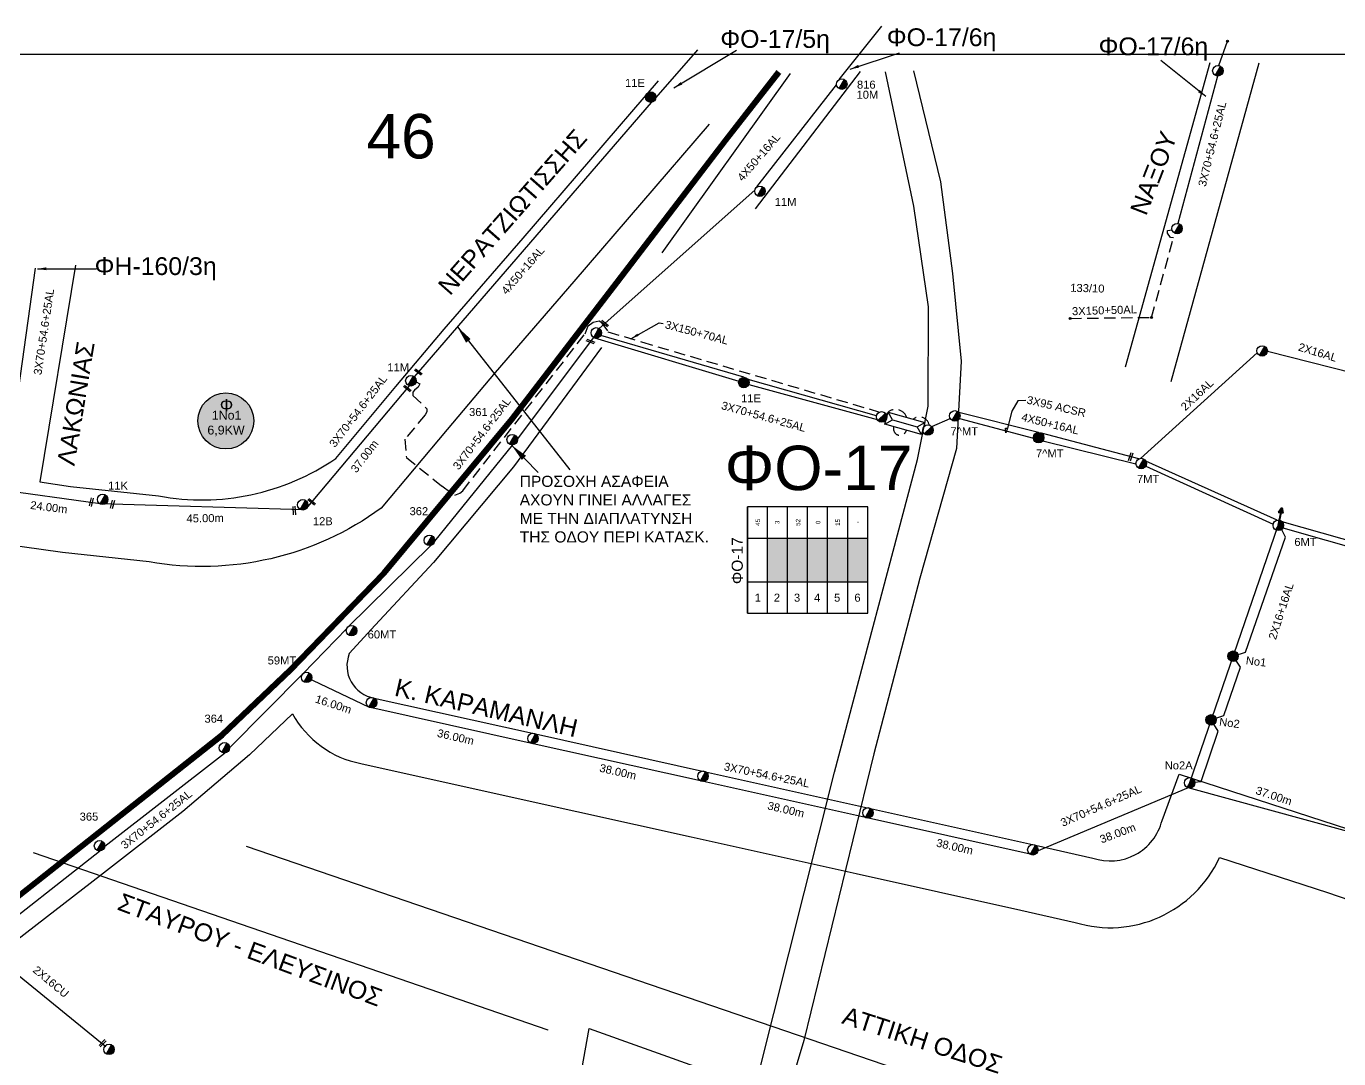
# Model space of a CAD drawing. Header units: millimetres. Extents: x 911 to 5440, y 753 to 2084.
# Drawn here: x 2031.7 to 2326.9, y 1557 to 1789.2 of the extents above; entities that cross this region are included whole.
import ezdxf
from ezdxf.enums import TextEntityAlignment as Align

# ---------------------------------------------------------------- set-up
doc = ezdxf.new("R2010")
doc.units = ezdxf.units.MM
doc.linetypes.add('DASHED', pattern=[19.05, 12.7, -6.35])
for name, color, linetype in [('Άγνωστα', 7, 'Continuous'), ('Ασφαλειοκιβώτια Χ.Τ 6 αναχωρήσεων', 7, 'Continuous'), ('Γέφυρες Εναέριου Δικτύου', 7, 'Continuous'), ('Γυμνά εναέρια ΧΤ (1Φ)   2x16AL', 7, 'Continuous'), ('Γυμνά εναέρια ΧΤ (3Φ)   4x16AL', 7, 'Continuous'), ('Γυμνά εναέρια ΧΤ και ΦΟΠ (3Φ)   4x50+16AL', 7, 'Continuous'), ('Εναέριες Γραμμές Μ.Τ. 3 Χ 95 ACSR', 7, 'Continuous'), ('Επίτονοι', 7, 'Continuous'), ('Επιγραφές - Σχήματα', 7, 'Continuous'), ('Καλώδια ΧΤ   3x150+50AL', 7, 'DASHED'), ('Καλώδια ΧΤ   3x150AL+50CU XLPE', 7, 'DASHED'), ('Μηχανική τομή', 7, 'Continuous'), ('Στύλος Ξύλινος', 7, 'Continuous'), ('Στύλος Ξύλινος @ 1', 7, 'Continuous'), ('Στύλος ΦΜ', 7, 'Continuous'), ('Στύλος ΦΜ @ 1', 7, 'Continuous'), ('Συνδέσεις', 7, 'Continuous'), ('Συνεστραμμένα ΧΤ   3x70+54.6+25 AL', 7, 'SYN_LINE'), ('Υποσταθμός εναέριος 2 στύλων', 7, 'Continuous'), ('Υποσταθμός πόλεως', 7, 'Continuous'), ('Υπόβαθρο ΔΕΗ', 7, 'Continuous'), ('Υπόγεια καλώδια Δικτύου ΧΤ και Παρ. ΧΤ - 3X150+70 AL', 7, 'DASHED'), ('Χώρος', 7, 'Continuous')]:
    doc.layers.add(name, color=color, linetype=linetype)
doc.styles.get("Standard").update_dxf_attribs({"font": 'arial.ttf'})
doc.linetypes.add('SYN_LINE', pattern='A,0.5,-0.0001,["/\\/\\/\\/",Standard,S=0.1,R=0,X=0,Y=-0.05],-0.25', length=0.7501)
doc.dimstyles.new('ISO-25', dxfattribs={"dimtxt": 2.5, "dimasz": 1.8, "dimexe": 1.25, "dimexo": 0.625, "dimtad": 1, "dimtxsty": 'Standard', "dimcen": 1.8, "dimadec": 0, "dimazin": 0, "dimtfac": 1, "dimtmove": 0, "dimatfit": 3, "dimfxl": 1.25, "dimarcsym": 0})

# ---------------------------------------------------------------- blocks, each defined once
blk = doc.blocks.new('ΥΠΑΡΧΩΝ ΤΣΙΜΕΝΤΕΝΙΟΣ ΣΤΥΛΟΣ')
at = {"layer": 'Στύλος ΦΜ'}
blk.add_hatch(color=7, dxfattribs=at).paths.add_polyline_path([(-1.29, -2.28, 0.574793), (2.62, 0, 0.268822), (1.3, 2.27)])
at = {"layer": 'Στύλος ΦΜ', "color": 7}
blk.add_line((-1.29, -2.28), (1.3, 2.27), dxfattribs=at)
blk.add_circle((0, 0), 2.62, dxfattribs=at)
at = {"layer": 'Στύλος ΦΜ', "flags": 4}
for tag, p in [('ΤΥΠΟΣ', (-4.91, 3.03)), ('ΑΡΙΘΜΟΣ', (-4.68, 8.05))]:
    blk.add_attdef(tag, p, '', height=4, dxfattribs=at)
blk = doc.blocks.new('ΥΠΑΡΧΩΝ ΞΥΛΙΝΟΣ ΣΤΥΛΟΣ')
at = {"layer": 'Στύλος Ξύλινος'}
h = blk.add_hatch(color=7, dxfattribs=at)
h.paths.add_polyline_path([(-2.62, 0, 0.270008), (-1.29, -2.28), (1.3, 2.27, 0.576266)])
h.paths.add_polyline_path([(-1.29, -2.28, 0.574793), (2.62, 0, 0.268822), (1.3, 2.27)])
at = {"layer": 'Στύλος Ξύλινος', "color": 7}
blk.add_line((-1.29, -2.28), (1.3, 2.27), dxfattribs=at)
blk.add_circle((0, 0), 2.62, dxfattribs=at)
at = {"layer": 'Στύλος Ξύλινος', "flags": 4}
for tag, p in [('ΑΡΙΘΜΟΣ', (-4.91, 8.6)), ('ΤΥΠΟΣ', (-4.85, 3.39))]:
    blk.add_attdef(tag, p, '', height=4, dxfattribs=at)
blk = doc.blocks.new('ΥΠΟΣΤΑΘΜΟΣ ΕΝΑΕΡΙΟΣ ΕΠΙ 2 ΣΤΥΛΩΝ')
at = {"layer": 'Υποσταθμός εναέριος 2 στύλων', "linetype": 'Continuous'}
for points in [[(-11.97, -2.11, 0.574793), (-8.45, -0.07, 0.268822), (-9.64, 1.98)], [(9.68, -2.15, 0.574793), (13.19, -0.1, 0.268822), (12.01, 1.95)]]:
    blk.add_hatch(color=256, dxfattribs=at).paths.add_polyline_path(points)
for p, q in [((-11.97, -2.11), (-9.64, 1.98)), ((9.68, -2.15), (12.01, 1.95))]:
    blk.add_line(p, q, dxfattribs=at)
for centre in [(-10.81, -0.07), (10.84, -0.1)]:
    blk.add_circle(centre, 2.36, dxfattribs=at)
at = {"layer": 'Υποσταθμός πόλεως', "linetype": 'Continuous', "ltscale": 40}
blk.add_lwpolyline([(-8.57, 2.82), (8.57, 2.82), (8.57, -2.82), (-8.57, -2.82)], close=True, dxfattribs=at)
for points in [[(-5.75, 0), (-8.57, 2.82)], [(-8.57, -2.82), (-5.75, 0)], [(-5.75, 0), (5.75, 0)], [(5.75, 0), (8.57, 2.82)], [(8.57, -2.82), (5.75, 0)]]:
    blk.add_lwpolyline(points, dxfattribs=at)
at = {"layer": 'Υποσταθμός εναέριος 2 στύλων', "ltscale": 40, "flags": 1}
for tag, p in [('ΜΕΤΑΣΧΗΜΑΤΙΣΜΟΣ', (14.09, 2.51)), ('ΙΣΧΥΣ', (14.07, -0.28)), ('ΑΡΙΘΜΟΣ', (14.19, -3))]:
    blk.add_attdef(tag, p, '', height=1.8, dxfattribs=at)
blk = doc.blocks.new('ΕΠΙΤΟΝΟΣ')
at = {"layer": 'Επίτονοι', "lineweight": 40, "ltscale": 40}
blk.add_hatch(color=256, dxfattribs=at).paths.add_polyline_path([(-1.13, 6.47), (0, 9.1), (1.13, 6.47)])
for p, q in [((-1.13, 6.47), (0, 9.1)), ((0, 9.1), (1.13, 6.47)), ((1.13, 6.47), (-1.13, 6.47)), ((-1.13, 6.47), (0, 6.47)), ((0, 6.47), (0, 0))]:
    blk.add_line(p, q, dxfattribs=at)
blk = doc.blocks.new('ΑΣΦΑΛΕΙΟΚΙΒΩΤΙΟ ΥΠΟΣΤΑΘΜΟΥ 6 ΑΝΑΧΩΡΗΣΕΩΝ')
at = {"layer": 'Ασφαλειοκιβώτια Χ.Τ 6 αναχωρήσεων', "ltscale": 40}
for p, q in [((-23.91, 27), (23.91, 27)), ((-9.83, 27), (-9.83, -27)), ((9.83, 27), (9.83, -27)), ((-23.91, 18), (23.91, 18)), ((-23.91, 9), (23.91, 9)), ((-23.91, 0), (23.91, 0)), ((-23.91, -9), (23.91, -9)), ((-23.91, -18), (23.91, -18))]:
    blk.add_line(p, q, dxfattribs=at)
at = {"layer": 'Ασφαλειοκιβώτια Χ.Τ 6 αναχωρήσεων'}
blk.add_lwpolyline([(-23.91, -27), (23.91, -27), (23.91, 27), (-23.91, 27)], close=True, dxfattribs=at)
for s, p in [('1', (-18.7, 23.8)), ('2', (-18.7, 15.23)), ('3', (-18.7, 6.16)), ('4', (-18.7, -2.87)), ('5', (-18.7, -11.88)), ('6', (-18.7, -21.01))]:
    blk.add_text(s, height=3.6, rotation=270, dxfattribs=at).set_placement(p)
at = {"layer": 'Ασφαλειοκιβώτια Χ.Τ 6 αναχωρήσεων', "ltscale": 40}
for tag, height, p in [('ΟΝΟΜΑ', 5, (-0.27, 31.68)), ('ΚΕΙΜΕΝΟ 1', 2, (16.95, 22.41)), ('ΚΕΙΜΕΝΟ 2', 2, (16.95, 13.71)), ('ΚΕΙΜΕΝΟ 3', 2, (16.95, 4.31)), ('ΚΕΙΜΕΝΟ 4', 2, (16.95, -4.67)), ('ΚΕΙΜΕΝΟ 5', 2, (16.95, -13.51)), ('ΚΕΙΜΕΝΟ 6', 2, (16.95, -22.43)), ('ΣΧ', 2, (-0.21, -29.21))]:
    blk.add_attdef(tag, text='', height=height, dxfattribs=at).set_placement(p, align=Align.MIDDLE_CENTER)
blk = doc.blocks.new('ΜΗΧΑΝΙΚΗ ΤΟΜΗ')
at = {"layer": 'Μηχανική τομή', "ltscale": 40}
for p, q in [((-1.89, 0.78), (1.89, 0.78)), ((1.89, 0), (-1.89, 0))]:
    blk.add_line(p, q, dxfattribs=at)
blk = doc.blocks.new('_ΣΥΝΔΕΣΗ')
at = {"layer": 'Συνδέσεις', "linetype": 'SYN_LINE', "ltscale": 40}
blk.add_hatch(color=256, dxfattribs=at).paths.add_polyline_path([(0.5, -0.01, 1), (-0.5, -0.01, 1)])
at = {"layer": 'Συνδέσεις'}
blk.add_circle((0, -0.01), 0.5, dxfattribs=at)
blk = doc.blocks.new('ΧΩΡΟΣ')
at = {"layer": 'Χώρος', "ltscale": 40, "true_color": 0xff4747}
blk.add_hatch(color=13, dxfattribs=at).paths.add_polyline_path([(12.17, -0.19, 1), (-13.03, -0.19, 1)])
at = {"layer": 'Χώρος', "ltscale": 40}
blk.add_circle((-0.43, -0.19), 12.6, dxfattribs=at)
at = {"layer": 'Χώρος', "ltscale": 30, "insert": (-3.14, 9.64), "char_height": 5.4, "width": 408.8913, "attachment_point": 1}
blk.add_mtext('Φ', dxfattribs=at)
at = {"layer": 'Χώρος', "ltscale": 40}
blk.add_attdef('ΑΡΙΘΜΟΣ_001', (-5.24, -3.99), '', height=5.4, dxfattribs=at)

msp = doc.modelspace()

# ---------------------------------------------------------------- hatches: boundary and pattern name
at = {"layer": 'Ασφαλειοκιβώτια Χ.Τ 6 αναχωρήσεων'}
for color, points in [(173, [(2202.92, 1674.01), (2198.42, 1674.01), (2198.42, 1664.19), (2202.92, 1664.19)]), (30, [(2207.42, 1674.01), (2202.92, 1674.01), (2202.92, 1664.19), (2207.42, 1664.19)]), (2, [(2211.92, 1674.01), (2207.42, 1674.01), (2207.42, 1664.19), (2211.92, 1664.19)]), (27, [(2216.42, 1674.01), (2211.92, 1674.01), (2211.92, 1664.19), (2216.42, 1664.19)]), (85, [(2220.92, 1674.01), (2216.42, 1674.01), (2216.42, 1664.19), (2220.92, 1664.19)])]:
    msp.add_hatch(color=color, dxfattribs=at).paths.add_polyline_path(points)

# ---------------------------------------------------------------- linework, layer by layer
at = {"layer": 'Άγνωστα', "color": 27, "linetype": 'DASHED', "ltscale": 0.2}
msp.add_arc((2227.2, 1700.29), 2.68, 19.8733, 128.4158, dxfattribs=at)
at = {"layer": 'Άγνωστα', "color": 173, "linetype": 'DASHED', "ltscale": 0.2}
msp.add_arc((2232.54, 1698.99), 2.28, 12.4624, 127.5051, dxfattribs=at)
at = {"layer": 'Άγνωστα', "linetype": 'DASHED', "ltscale": 0.2}
msp.add_arc((2228.19, 1698.63), 1.47, 161.1192, 347.1699, dxfattribs=at)
at = {"layer": 'Γυμνά εναέρια ΧΤ (1Φ)   2x16AL', "color": 173}
for points in [[(2282.31, 1691.98), (2308.52, 1715.72)], [(2310.8, 1716.11), (2335.02, 1709.94)]]:
    msp.add_lwpolyline(points, dxfattribs=at)
at = {"layer": 'Γυμνά εναέρια ΧΤ (3Φ)   4x16AL', "color": 0, "linetype": 'Continuous', "ltscale": 0.2}
msp.add_lwpolyline([(2293.39, 1619.1), (2295.91, 1619.31), (2299.77, 1630.6), (2298.14, 1633.16), (2301.05, 1634.16), (2304.75, 1644.99), (2303.09, 1647.49), (2305.91, 1648.38), (2314.85, 1674.23), (2313.31, 1677.38)], dxfattribs=at)
at = {"layer": 'Γυμνά εναέρια ΧΤ και ΦΟΠ (3Φ)   4x50+16AL', "color": 85}
for points in [[(2214.53, 1777.19), (2224.08, 1789.16)], [(2196, 1753.01), (2213.92, 1775.97)], [(2160.57, 1721.16), (2195.53, 1752.26)]]:
    msp.add_lwpolyline(points, dxfattribs=at)
at = {"layer": 'Γυμνά εναέρια ΧΤ και ΦΟΠ (3Φ)   4x50+16AL', "color": 27}
for points in [[(2182.68, 1783.82), (2173.31, 1773.16)], [(2172.21, 1772.04), (2118.95, 1710.32)]]:
    msp.add_lwpolyline(points, dxfattribs=at)
at = {"layer": 'Γυμνά εναέρια ΧΤ και ΦΟΠ (3Φ)   4x50+16AL', "color": 173}
for points in [[(2259.31, 1697.81), (2241.42, 1702.28)], [(2281.92, 1691.86), (2260.04, 1697.61)]]:
    msp.add_lwpolyline(points, dxfattribs=at)
at = {"layer": 'Εναέριες Γραμμές Μ.Τ. 3 Χ 95 ACSR', "color": 0, "linetype": 'Continuous', "ltscale": 0.2}
msp.add_line((2293.39, 1619.1), (2313.27, 1676.91), dxfattribs=at)
at = {"layer": 'Εναέριες Γραμμές Μ.Τ. 3 Χ 95 ACSR', "color": 173}
for points in [[(2235.34, 1699.13), (2239.49, 1700.94)], [(2241.55, 1700.98), (2258.2, 1696.54)], [(2260.34, 1695.95), (2281.26, 1690.74)], [(2283.46, 1690.21), (2312.12, 1677.17)], [(2314.29, 1676.32), (2353.25, 1665.25)]]:
    msp.add_lwpolyline(points, dxfattribs=at)
at = {"layer": 'Επιγραφές - Σχήματα'}
for points in [[(953.51, 1782.88), (3198.57, 1782.88)], [(2256.5, 1705), (2254.72, 1704.95), (2253.35, 1702.6), (2252.39, 1698.76), (2251.99, 1697.72), (2251.95, 1698.74), (2252.39, 1698.76)]]:
    msp.add_lwpolyline(points, dxfattribs=at)
at = {"layer": 'Καλώδια ΧΤ   3x150+50AL', "color": 85, "ltscale": 0.2}
msp.add_lwpolyline([(2266.47, 1723.45), (2284.77, 1723.69), (2289.7, 1741.56), (2289.05, 1741.63), (2288.38, 1742.59), (2288.31, 1743.24), (2289.36, 1743.35)], dxfattribs=at)
at = {"layer": 'Καλώδια ΧΤ   3x150AL+50CU XLPE', "color": 30, "linetype": 'SYN_LINE', "ltscale": 20}
msp.add_line((2021.45, 1582.6), (2049.59, 1559.73), dxfattribs=at)
at = {"layer": 'Συνεστραμμένα ΧΤ   3x70+54.6+25 AL', "color": 30, "ltscale": 10}
msp.add_line((2093.91, 1643.55), (2103.78, 1653.75), dxfattribs=at)
at = {"layer": 'Συνεστραμμένα ΧΤ   3x70+54.6+25 AL', "color": 85, "ltscale": 20}
for points in [[(2299.89, 1780.3), (2301.82, 1785.8)], [(2299.56, 1777.97), (2290.68, 1744.81)], [(2028.03, 1706.41), (2030.03, 1707.81), (2033.76, 1734.75)], [(2193.04, 1710.21), (2160.88, 1719.58)], [(2222.9, 1701.51), (2194.01, 1709.74)]]:
    msp.add_lwpolyline(points, dxfattribs=at)
at = {"layer": 'Συνεστραμμένα ΧΤ   3x70+54.6+25 AL', "color": 0, "linetype": 'SYN_LINE', "ltscale": 20}
for points in [[(2093.97, 1680.37), (2048.3, 1681.72), (2024.49, 1685.07), (1996.76, 1688.95), (1959.17, 1694.51), (1926.51, 1699.23), (1893.85, 1703.94), (1846.34, 1710.81), (1801.31, 1717.31), (1769.64, 1721.89), (1723.23, 1728.52)], [(2293, 1617.86), (2257.48, 1602.93), (2220.4, 1611.22), (2183.3, 1619.46), (2145.05, 1627.95), (2108.76, 1636.01), (2094.74, 1642.72)], [(2472.57, 1620.92), (2472.57, 1620.92), (2460.49, 1595.82), (2447.54, 1566.2), (2433.35, 1571.06), (2398.93, 1584.06), (2363.93, 1596.05), (2328.92, 1608.03), (2293, 1617.86)]]:
    msp.add_lwpolyline(points, dxfattribs=at)
at = {"layer": 'Συνεστραμμένα ΧΤ   3x70+54.6+25 AL', "color": 30, "ltscale": 20}
for points in [[(2142.14, 1696.3), (2159.3, 1719.18)], [(2159.45, 1719.11), (2191.93, 1709.33)], [(2194.16, 1708.58), (2223.03, 1700.74)], [(2123.54, 1673.37), (2141.15, 1695.03)], [(2104.03, 1654.01), (2122.68, 1672.4)], [(2077.43, 1626.86), (2093.91, 1643.55)], [(2049.35, 1604.78), (2076.27, 1625.71)], [(2021.75, 1582.95), (2048.13, 1603.67)]]:
    msp.add_lwpolyline(points, dxfattribs=at)
at = {"layer": 'Συνεστραμμένα ΧΤ   3x70+54.6+25 AL', "color": 27, "ltscale": 20}
msp.add_lwpolyline([(2117.82, 1708.29), (2094.58, 1680.6)], dxfattribs=at)
at = {"layer": 'Συνεστραμμένα ΧΤ   3x70+54.6+25 AL', "color": 173, "ltscale": 20}
for points in [[(2312.99, 1678.05), (2283.47, 1691.38)], [(2354.12, 1666.38), (2314.15, 1677.7)]]:
    msp.add_lwpolyline(points, dxfattribs=at)
at = {"layer": 'Υπόβαθρο ΔΕΗ', "ltscale": 0.2}
for points in [[(2297.88, 1780.92), (2278.83, 1712.5)], [(2289.19, 1709.23), (2308.98, 1780.95)], [(2157.04, 1466.41), (2170.63, 1469.92), (2179.28, 1470.48), (2181.02, 1487.62), (2186.51, 1517.87), (2196.37, 1553.44), (2213.43, 1621.39), (2232.11, 1691.73), (2234.49, 1703.74), (2234.57, 1726.05), (2231.33, 1748.66), (2224.93, 1778.9)], [(2203.46, 1778.51), (2174.6, 1738.22)], [(2231.25, 1779.13), (2237.27, 1754.2), (2239.97, 1733.56), (2241.91, 1713.84), (2240.91, 1694.2), (2232.66, 1665.02), (2222.32, 1625.53), (2206.53, 1561.09), (2196.07, 1525.93), (2188.24, 1490.27), (2185.95, 1469.03)], [(2219.23, 1779.02), (2195.61, 1748.09)], [(2161.08, 1716.92), (2141.24, 1690.05), (2123.26, 1668.53), (2110.17, 1654.44), (2104.34, 1648.06)], [(2091.56, 1634.56), (2081.93, 1625.29), (2066.88, 1612.53), (2048.42, 1598.14), (2034.14, 1587.12), (2015.1, 1572.48)], [(2149.04, 1563.38), (2149.04, 1563.38), (2033.31, 1603.28)], [(2081.13, 1604.74), (2425.53, 1486.84)], [(2116.8, 1334.86), (2125.9, 1382.53), (2158.32, 1563.79), (2298.56, 1513.6), (2416.74, 1472.67), (2461.4, 1544.63)]]:
    msp.add_lwpolyline(points, dxfattribs=at)
at = {"layer": 'Υπόβαθρο ΔΕΗ', "linetype": 'DASHED', "const_width": 1}
msp.add_lwpolyline([(1672.28, 1408.12), (1714.17, 1411.47), (1747.52, 1417.31), (1763.7, 1421.37), (1789.6, 1430.03), (1812.97, 1439.98), (1829.75, 1447.88), (1857.71, 1464.8), (1891.37, 1487.54), (1912.53, 1503.59), (1926.01, 1513.57), (1952, 1535.19), (1992.48, 1564.23), (2029.79, 1593.45), (2075.72, 1629.78), (2091.1, 1644.42), (2112.15, 1666.21), (2140.94, 1700.86), (2164.54, 1731.55), (2189, 1763.58), (2200.95, 1778.87)], dxfattribs=at)
at = {"layer": 'Υπόβαθρο ΔΕΗ'}
for points in [[(1672.26, 1408.6), (1714.11, 1411.95), (1747.42, 1417.79), (1763.56, 1421.83), (1789.43, 1430.48), (1812.78, 1440.42), (1829.52, 1448.31), (1857.44, 1465.21), (1891.09, 1487.94), (1912.24, 1503.98), (1925.71, 1513.96), (1951.7, 1535.57), (1992.19, 1564.62), (2029.49, 1593.83), (2075.4, 1630.14), (2090.76, 1644.77), (2111.79, 1666.53), (2140.56, 1701.17), (2164.15, 1731.85), (2188.61, 1763.87), (2200.57, 1779.17)], [(1672.31, 1407.59), (1714.24, 1410.94), (1747.63, 1416.79), (1763.85, 1420.86), (1789.79, 1429.53), (1813.19, 1439.49), (1830, 1447.41), (1857.99, 1464.36), (1891.68, 1487.11), (1912.85, 1503.17), (1926.34, 1513.16), (1952.32, 1534.77), (1992.8, 1563.81), (2030.12, 1593.04), (2076.07, 1629.38), (2091.48, 1644.05), (2112.55, 1665.85), (2141.35, 1700.53), (2164.96, 1731.23), (2189.42, 1763.25), (2201.37, 1778.54)]]:
    msp.add_lwpolyline(points, dxfattribs=at)
at = {"layer": 'Υπόβαθρο ΔΕΗ', "ltscale": 0.2}
for points in [[(2042.74, 1735.44), (2034.73, 1686.67), (2041.67, 1685.68), (2061.46, 1683.54, 0.198199), (2101.28, 1691.92), (2114.84, 1708.14), (2125.71, 1721.06), (2143.46, 1741.53), (2173.87, 1776.9)], [(2185.24, 1767.13), (2154.82, 1731.72), (2137.11, 1711.31), (2126.33, 1698.5), (2111.54, 1680.8, -0.204293), (2059.32, 1668.69), (2039.81, 1670.8), (2021.63, 1673.39), (2021.63, 1673.39), (1972.18, 1680.14), (1924.93, 1686.57), (1905.12, 1689.81), (1846.4, 1698.66), (1799.87, 1705.22), (1769.81, 1709.51), (1722.59, 1716.46), (1674.5, 1723.53), (1644.23, 1727.69), (1640.33, 1728.23), (1607.89, 1740.16), (1570.71, 1757.92)], [(2104.34, 1648.06, 0.477902), (2109.93, 1638.06), (2146.22, 1630), (2184.47, 1621.51), (2221.56, 1613.27), (2258.65, 1604.97), (2271.52, 1602.09, 0.440467), (2287.11, 1610.53), (2290.99, 1620.93), (2329.05, 1608.56), (2363.91, 1596.63), (2398.88, 1584.66), (2434.13, 1572.59), (2458.49, 1624.74)], [(2091.56, 1634.56, 0.223235), (2106.93, 1623.35), (2142.97, 1615.36), (2181.22, 1606.87), (2218.3, 1598.63), (2255.37, 1590.34), (2267.58, 1587.6, 0.37589), (2300.03, 1602.22), (2324.3, 1594.33), (2359.05, 1582.44), (2394.03, 1570.46), (2429.27, 1558.4), (2423.26, 1546.19)]]:
    msp.add_lwpolyline(points, format="xyb", dxfattribs=at)
at = {"layer": 'Υπόγεια καλώδια Δικτύου ΧΤ και Παρ. ΧΤ - 3X150+70 AL', "color": 27, "ltscale": 0.2}
msp.add_lwpolyline([(2119.38, 1709.17), (2120.18, 1708.75), (2119.81, 1707.98), (2119.02, 1707.29), (2118.6, 1706.86), (2118.6, 1706.09), (2121.81, 1703.15), (2121.81, 1702.43), (2121.41, 1701.78), (2116.82, 1696.28), (2117.17, 1692.15), (2125.12, 1685.8), (2128.1, 1683.7), (2129.17, 1684.17), (2129.84, 1684.68), (2157.38, 1720), (2158.06, 1721.78), (2159.21, 1722.63), (2160.5, 1722.93), (2160.92, 1722.72), (2162.5, 1720.46), (2170.07, 1718.16), (2223.59, 1702.39)], dxfattribs=at)

# ---------------------------------------------------------------- block references
at = {"layer": 'Ασφαλειοκιβώτια Χ.Τ 6 αναχωρήσεων', "xscale": 0.5, "yscale": 0.5, "zscale": 0.5, "rotation": 90}
msp.add_blockref('ΑΣΦΑΛΕΙΟΚΙΒΩΤΙΟ ΥΠΟΣΤΑΘΜΟΥ 6 ΑΝΑΧΩΡΗΣΕΩΝ', (2207.42, 1669.1), dxfattribs=at).add_auto_attribs({'ΟΝΟΜΑ': 'ΦΟ-17', 'ΚΕΙΜΕΝΟ 2': '3', 'ΚΕΙΜΕΝΟ 1': '45', 'ΚΕΙΜΕΝΟ 3': '52', 'ΚΕΙΜΕΝΟ 4': '0', 'ΚΕΙΜΕΝΟ 5': '15', 'ΚΕΙΜΕΝΟ 6': '-'})
at = {"layer": 'Επίτονοι', "xscale": 0.4499999999997958, "yscale": 0.4499999999997958, "zscale": 0.4499999999997958, "rotation": 349.1510469197133}
msp.add_blockref('ΕΠΙΤΟΝΟΣ', (2313.27, 1676.91), dxfattribs=at)
msp.add_blockref('ΕΠΙΤΟΝΟΣ', (2313.27, 1676.91), dxfattribs=at)
at = {"layer": 'Μηχανική τομή'}
for p, xscale, yscale, zscale, rotation in [((2161.67, 1722.13), 0.500000000000028, 0.500000000000028, 0.500000000000028, 321.7870046740915), ((2158.5, 1718.1), 0.5000000000000023, 0.5000000000000023, 0.5000000000000023, 338.8043403711308), ((2119.75, 1711.25), 0.500000000000028, 0.500000000000028, 0.500000000000028, 321.7870046740915), ((2117.27, 1707.54), 0.500000000000028, 0.500000000000028, 0.500000000000028, 321.7870046740915), ((2279.87, 1692.4), 0.5000000000001442, 0.5000000000001442, 0.5000000000001442, 251.0512161037303), ((2046.14, 1682.19), 0.500000000000028, 0.500000000000028, 0.500000000000028, 255.2255618157472), ((2050.88, 1681.66), 0.5000000000000278, 0.5000000000000278, 0.5000000000000278, 255.1519204838141), ((2095.77, 1682.04), 0.500000000000028, 0.500000000000028, 0.500000000000028, 321.7870046740915), ((2091.77, 1680.23), 0.5000000000000279, 0.5000000000000279, 0.5000000000000279, 272.9627362902181), ((2048.71, 1560.59), 0.5000000000000278, 0.5000000000000278, 0.5000000000000278, 226.8965884759643)]:
    msp.add_blockref('ΜΗΧΑΝΙΚΗ ΤΟΜΗ', p, dxfattribs=dict(at, xscale=xscale, yscale=yscale, zscale=zscale, rotation=rotation))
at = {"layer": 'Στύλος Ξύλινος @ 1', "ltscale": 40}
ref = msp.add_blockref('ΥΠΑΡΧΩΝ ΞΥΛΙΝΟΣ ΣΤΥΛΟΣ', (2172.13, 1773.22), dxfattribs=dict(at, xscale=0.4499999999998181, yscale=0.4499999999998181, zscale=0.4499999999998181))
ref.add_attrib('ΤΥΠΟΣ', '11E', (2166.35, 1775.53), dxfattribs={"layer": 'Στύλος Ξύλινος', "height": 1.8, "flags": 4})
ref = msp.add_blockref('ΥΠΑΡΧΩΝ ΞΥΛΙΝΟΣ ΣΤΥΛΟΣ', (2193.07, 1709.03), dxfattribs=dict(at, xscale=0.4499999999998181, yscale=0.4499999999998181, zscale=0.4499999999998181))
ref.add_attrib('ΤΥΠΟΣ', '11E', (2192.45, 1704.59), dxfattribs={"layer": 'Στύλος Ξύλινος', "height": 1.8, "flags": 4})
ref = msp.add_blockref('ΥΠΑΡΧΩΝ ΞΥΛΙΝΟΣ ΣΤΥΛΟΣ', (2259.38, 1696.63), dxfattribs=dict(at, xscale=0.4499999999998181, yscale=0.4499999999998181, zscale=0.4499999999998181))
ref.add_attrib('ΤΥΠΟΣ', '7^ MT', (2258.76, 1692.19), dxfattribs={"layer": 'Στύλος Ξύλινος', "height": 1.8, "flags": 4})
ref = msp.add_blockref('ΥΠΑΡΧΩΝ ΞΥΛΙΝΟΣ ΣΤΥΛΟΣ', (2303.09, 1647.49), dxfattribs=dict(at, xscale=0.449999999999818, yscale=0.449999999999818, zscale=0.449999999999818, rotation=353.1471348772308))
ref.add_attrib('ΑΡΙΘΜΟΣ', 'Νο1', (2305.88, 1645.68), dxfattribs={"layer": 'Στύλος Ξύλινος', "height": 1.8, "rotation": 353.1471, "flags": 4})
ref = msp.add_blockref('ΥΠΑΡΧΩΝ ΞΥΛΙΝΟΣ ΣΤΥΛΟΣ', (2298.14, 1633.16), dxfattribs=dict(at, xscale=0.449999999999818, yscale=0.449999999999818, zscale=0.449999999999818, rotation=353.1471348772308))
ref.add_attrib('ΑΡΙΘΜΟΣ', 'Νο2', (2299.89, 1631.87), dxfattribs={"layer": 'Στύλος Ξύλινος', "height": 1.8, "rotation": 353.1471, "flags": 4})
at = {"layer": 'Στύλος ΦΜ @ 1', "ltscale": 40, "xscale": 0.4499999999998181, "yscale": 0.4499999999998181, "zscale": 0.4499999999998181}
for p in [(2299.67, 1779.14), (2290.5, 1743.65), (2159.88, 1720.2), (2309.62, 1716.14), (2109.34, 1637.03), (2145.64, 1628.98), (2183.88, 1620.49), (2220.98, 1612.25), (2258.06, 1603.95), (2050.3, 1559.06)]:
    msp.add_blockref('ΥΠΑΡΧΩΝ ΤΣΙΜΕΝΤΕΝΙΟΣ ΣΤΥΛΟΣ', p, dxfattribs=at)
at = {"layer": 'Στύλος ΦΜ @ 1', "ltscale": 40}
ref = msp.add_blockref('ΥΠΑΡΧΩΝ ΤΣΙΜΕΝΤΕΝΙΟΣ ΣΤΥΛΟΣ', (2215.09, 1776.15), dxfattribs=dict(at, xscale=0.4499999999998181, yscale=0.4499999999998181, zscale=0.4499999999998181))
ref.add_attrib('ΤΥΠΟΣ', '10M', (2218.41, 1772.86), dxfattribs={"layer": 'Στύλος ΦΜ', "height": 1.8, "flags": 4})
ref.add_attrib('ΑΡΙΘΜΟΣ', '816', (2218.51, 1775.13), dxfattribs={"layer": 'Στύλος ΦΜ', "height": 1.8, "flags": 4})
ref = msp.add_blockref('ΥΠΑΡΧΩΝ ΤΣΙΜΕΝΤΕΝΙΟΣ ΣΤΥΛΟΣ', (2196.69, 1752.05), dxfattribs=dict(at, xscale=0.4499999999998181, yscale=0.4499999999998181, zscale=0.4499999999998181))
ref.add_attrib('ΤΥΠΟΣ', '11M', (2200.01, 1748.76), dxfattribs={"layer": 'Στύλος ΦΜ', "height": 1.8, "flags": 4})
ref = msp.add_blockref('ΥΠΑΡΧΩΝ ΤΣΙΜΕΝΤΕΝΙΟΣ ΣΤΥΛΟΣ', (2118.19, 1709.43), dxfattribs=dict(at, xscale=0.4499999999998181, yscale=0.4499999999998181, zscale=0.4499999999998181))
ref.add_attrib('ΤΥΠΟΣ', '11M', (2112.9, 1711.55), dxfattribs={"layer": 'Στύλος ΦΜ', "height": 1.8, "flags": 4})
ref = msp.add_blockref('ΥΠΑΡΧΩΝ ΤΣΙΜΕΝΤΕΝΙΟΣ ΣΤΥΛΟΣ', (2140.97, 1696.19), dxfattribs=dict(at, xscale=0.4499999999998181, yscale=0.4499999999998181, zscale=0.4499999999998181))
ref.add_attrib('ΤΥΠΟΣ', '361', (2131.27, 1701.5), dxfattribs={"layer": 'Στύλος ΦΜ', "height": 1.8, "flags": 4})
ref = msp.add_blockref('ΥΠΑΡΧΩΝ ΤΣΙΜΕΝΤΕΝΙΟΣ ΣΤΥΛΟΣ', (2240.51, 1701.53), dxfattribs=dict(at, xscale=0.4499999999998181, yscale=0.4499999999998181, zscale=0.4499999999998181))
ref.add_attrib('ΤΥΠΟΣ', '7^ MT', (2239.54, 1697.17), dxfattribs={"layer": 'Στύλος ΦΜ', "height": 1.8, "flags": 4})
ref = msp.add_blockref('ΥΠΑΡΧΩΝ ΤΣΙΜΕΝΤΕΝΙΟΣ ΣΤΥΛΟΣ', (2282.44, 1690.81), dxfattribs=dict(at, xscale=0.4499999999998181, yscale=0.4499999999998181, zscale=0.4499999999998181))
ref.add_attrib('ΤΥΠΟΣ', '7MT', (2281.47, 1686.45), dxfattribs={"layer": 'Στύλος ΦΜ', "height": 1.8, "flags": 4})
ref = msp.add_blockref('ΥΠΑΡΧΩΝ ΤΣΙΜΕΝΤΕΝΙΟΣ ΣΤΥΛΟΣ', (2048.88, 1682.75), dxfattribs=dict(at, xscale=0.4499999999998181, yscale=0.4499999999998181, zscale=0.4499999999998181))
ref.add_attrib('ΤΥΠΟΣ', '11K', (2050.09, 1684.94), dxfattribs={"layer": 'Στύλος ΦΜ', "height": 1.8, "flags": 4})
ref = msp.add_blockref('ΥΠΑΡΧΩΝ ΤΣΙΜΕΝΤΕΝΙΟΣ ΣΤΥΛΟΣ', (2093.87, 1681.54), dxfattribs=dict(at, xscale=0.4499999999998181, yscale=0.4499999999998181, zscale=0.4499999999998181))
ref.add_attrib('ΤΥΠΟΣ', '12B', (2096.14, 1676.94), dxfattribs={"layer": 'Στύλος ΦΜ', "height": 1.8, "flags": 4})
ref = msp.add_blockref('ΥΠΑΡΧΩΝ ΤΣΙΜΕΝΤΕΝΙΟΣ ΣΤΥΛΟΣ', (2122.37, 1673.54), dxfattribs=dict(at, xscale=0.4499999999998181, yscale=0.4499999999998181, zscale=0.4499999999998181))
ref.add_attrib('ΤΥΠΟΣ', '362', (2117.89, 1679.2), dxfattribs={"layer": 'Στύλος ΦΜ', "height": 1.8, "flags": 4})
ref = msp.add_blockref('ΥΠΑΡΧΩΝ ΤΣΙΜΕΝΤΕΝΙΟΣ ΣΤΥΛΟΣ', (2313.27, 1676.91), dxfattribs=dict(at, xscale=0.4499999999998181, yscale=0.4499999999998181, zscale=0.4499999999998181))
ref.add_attrib('ΤΥΠΟΣ', '6MT', (2316.87, 1672.28), dxfattribs={"layer": 'Στύλος ΦΜ', "height": 1.8, "flags": 4})
ref = msp.add_blockref('ΥΠΑΡΧΩΝ ΤΣΙΜΕΝΤΕΝΙΟΣ ΣΤΥΛΟΣ', (2104.84, 1653.23), dxfattribs=dict(at, xscale=0.4499999999998181, yscale=0.4499999999998181, zscale=0.4499999999998181))
ref.add_attrib('ΤΥΠΟΣ', '60MT', (2108.47, 1651.48), dxfattribs={"layer": 'Στύλος ΦΜ', "height": 1.8, "flags": 4})
ref = msp.add_blockref('ΥΠΑΡΧΩΝ ΤΣΙΜΕΝΤΕΝΙΟΣ ΣΤΥΛΟΣ', (2094.74, 1642.72), dxfattribs=dict(at, xscale=0.4499999999998181, yscale=0.4499999999998181, zscale=0.4499999999998181))
ref.add_attrib('ΑΡΙΘΜΟΣ', '59MT', (2085.98, 1645.63), dxfattribs={"layer": 'Στύλος ΦΜ', "height": 1.8, "flags": 4})
ref = msp.add_blockref('ΥΠΑΡΧΩΝ ΤΣΙΜΕΝΤΕΝΙΟΣ ΣΤΥΛΟΣ', (2076.25, 1626.89), dxfattribs=dict(at, xscale=0.4499999999998181, yscale=0.4499999999998181, zscale=0.4499999999998181))
ref.add_attrib('ΤΥΠΟΣ', '364', (2071.77, 1632.54), dxfattribs={"layer": 'Στύλος ΦΜ', "height": 1.8, "flags": 4})
ref = msp.add_blockref('ΥΠΑΡΧΩΝ ΤΣΙΜΕΝΤΕΝΙΟΣ ΣΤΥΛΟΣ', (2293.33, 1618.99), dxfattribs=dict(at, xscale=0.4499999999998181, yscale=0.4499999999998181, zscale=0.4499999999998181))
ref.add_attrib('ΑΡΙΘΜΟΣ', 'No2A', (2287.72, 1622.02), dxfattribs={"layer": 'Στύλος ΦΜ', "height": 1.8, "flags": 4})
ref = msp.add_blockref('ΥΠΑΡΧΩΝ ΤΣΙΜΕΝΤΕΝΙΟΣ ΣΤΥΛΟΣ', (2048.18, 1604.85), dxfattribs=dict(at, xscale=0.4499999999998181, yscale=0.4499999999998181, zscale=0.4499999999998181))
ref.add_attrib('ΤΥΠΟΣ', '365', (2043.7, 1610.51), dxfattribs={"layer": 'Στύλος ΦΜ', "height": 1.8, "flags": 4})
at = {"layer": 'Συνδέσεις', "xscale": 0.4499999999998181, "yscale": 0.4499999999998181, "zscale": 0.4499999999998181}
for p in [(2301.82, 1785.8), (2284.77, 1723.69), (2266.47, 1723.45)]:
    msp.add_blockref('_ΣΥΝΔΕΣΗ', p, dxfattribs=at)
at = {"layer": 'Υποσταθμός εναέριος 2 στύλων', "xscale": 0.4999999999999636, "yscale": 0.4999999999999636, "zscale": 0.4999999999999636, "rotation": 344.1445642672079}
msp.add_blockref('ΥΠΟΣΤΑΘΜΟΣ ΕΝΑΕΡΙΟΣ ΕΠΙ 2 ΣΤΥΛΩΝ', (2229.27, 1699.87), dxfattribs=at)
at = {"layer": 'Χώρος'}
ref = msp.add_blockref('ΧΩΡΟΣ', (2076.79, 1700.49), dxfattribs=dict(at, xscale=0.5, yscale=0.5, zscale=0.5))
ref.add_attrib('ΑΡΙΘΜΟΣ_001', '1Νο1', (2073.41, 1700.68), dxfattribs={"ltscale": 40, "height": 2})
ref.add_attrib('ΑΡΙΘΜΟΣ_002', '6,9ΚW', (2072.42, 1697.34), dxfattribs={"ltscale": 40, "height": 2})

# ---------------------------------------------------------------- texts
at = {"layer": 'Γέφυρες Εναέριου Δικτύου', "color": 0, "linetype": 'Continuous', "ltscale": 0.2, "insert": (2142.67, 1688.06), "char_height": 2.5, "attachment_point": 1}
msp.add_mtext_dynamic_manual_height_columns('ΠΡΟΣΟΧΗ ΑΣΑΦΕΙΑ \\PΑΧΟΥΝ ΓΙΝΕΙ ΑΛΛΑΓΕΣ\\PΜΕ ΤΗΝ ΔΙΑΠΛΑΤΥΝΣΗ\\PΤΗΣ ΟΔΟΥ ΠΕΡΙ ΚΑΤΑΣΚ.', width=53.4613, gutter_width=12.5, heights=[0], dxfattribs=at)
at = {"layer": 'Γέφυρες Εναέριου Δικτύου', "color": 0, "linetype": 'Continuous', "ltscale": 0.2, "char_height": 1.8, "attachment_point": 1}
for s, insert, rotation in [('16.00m', (2097.08, 1638.84), 341.8023), ('36.00m', (2124.37, 1631.14), 347.1104), ('38.00m', (2160.88, 1623.31), 347.1104), ('37.00m', (2308.58, 1618.27), 341.4747), ('38.00m', (2198.66, 1614.82), 347.1104), ('38.00m', (2272.9, 1607.05), 20.6177), ('38.00m', (2236.61, 1606.46), 347.1104), ('2X16CU', (2034.16, 1578), 320.3003)]:
    msp.add_mtext_dynamic_manual_height_columns(s, width=18.1345, gutter_width=12.5, heights=[0], dxfattribs=dict(at, insert=insert, rotation=rotation))
at = {"layer": 'Γυμνά εναέρια ΧΤ (1Φ)   2x16AL', "color": 7, "char_height": 1.8, "width": 168.3718, "attachment_point": 1}
for insert, rotation in [((2318.12, 1717.99), 343.096), ((2291.13, 1703.86), 43.4919)]:
    msp.add_mtext('2X16AL', dxfattribs=dict(at, insert=insert, rotation=rotation))
at = {"layer": 'Γυμνά εναέρια ΧΤ και ΦΟΠ (3Φ)   4x50+16AL', "color": 7, "char_height": 1.8, "width": 168.3718, "attachment_point": 1}
for insert, rotation in [((2191.41, 1755.32), 49.072), ((2138.36, 1729.85), 49.072), ((2255.79, 1702.23), 346.1777)]:
    msp.add_mtext('4X50+16AL', dxfattribs=dict(at, insert=insert, rotation=rotation))
at = {"layer": 'Εναέριες Γραμμές Μ.Τ. 3 Χ 95 ACSR', "color": 7, "insert": (2256.96, 1706.08), "char_height": 1.8, "width": 168.3718, "attachment_point": 1, "rotation": 346.8612}
msp.add_mtext('3X95 ACSR', dxfattribs=at)
at = {"layer": 'Επιγραφές - Σχήματα', "attachment_point": 1}
for s, insert, char_height, width in [('ΦΟ-17/6η ', (2225.22, 1788.69), 4, 11.1692), ('ΦΟ-17/5η ', (2187.78, 1788.3), 4, 11.1692), ('ΦΟ-17/6η ', (2272.85, 1786.64), 4, 11.1692), ('46', (2108.22, 1769.43), 10, 85.544), ('ΦΗ-160/3η ', (2047.07, 1737.21), 4, 11.1692), ('ΦΟ-17 ', (2188.76, 1694.83), 10, 11.1692)]:
    msp.add_mtext(s, dxfattribs=dict(at, insert=insert, char_height=char_height, width=width))
at = {"layer": 'Επιγραφές - Σχήματα', "char_height": 4, "attachment_point": 1}
for s, insert, width, rotation in [('ΝΕΡΑΤΖΙΩΤΙΣΣΗΣ ', (2123.97, 1731.03), 11.1692, 48.7091), ('ΝΑΞΟΥ ', (2279.81, 1747.8), 11.1692, 68.6883), ('Κ. ΚΑΡΑΜΑΝΛΗ', (2115.18, 1642.54), 43.187, 347.0264), ('ΣΤΑΥΡΟΥ - ΕΛΕΥΣΙΝΟΣ ', (2053.3, 1594.32), 65.3338, 339.5449), ('ATTIKH OΔΟΣ', (2216.12, 1568.77), 65.3338, 342.1461)]:
    msp.add_mtext(s, dxfattribs=dict(at, insert=insert, width=width, rotation=rotation))
at = {"layer": 'Επιγραφές - Σχήματα', "color": 7, "insert": (2266.51, 1731.26), "char_height": 1.8, "width": 168.3718, "attachment_point": 1, "rotation": 358.4073}
msp.add_mtext('133/10', dxfattribs=at)
at = {"layer": 'Επιγραφές - Σχήματα', "color": 0, "linetype": 'Continuous', "ltscale": 0.2, "attachment_point": 1}
for s, width, insert, char_height, rotation in [('ΛΑΚΩΝΙΑΣ', 28.0293, (2038.57, 1690.79), 4, 80.6354), ('2X16+16AL', 18.6079, (2311, 1651.62), 1.8, 72.1538), ('3X70+54.6+25AL', 19.9895, (2188.83, 1623.63), 1.8, 348.3864), ('3X70+54.6+25AL', 19.9895, (2264.07, 1610.74), 1.8, 23.7734)]:
    msp.add_mtext_dynamic_manual_height_columns(s, width=width, gutter_width=12.5, heights=[0], dxfattribs=dict(at, insert=insert, char_height=char_height, rotation=rotation))
at = {"layer": 'Καλώδια ΧΤ   3x150+50AL', "color": 7, "insert": (2266.84, 1725.97), "char_height": 1.8, "width": 168.3718, "attachment_point": 1, "rotation": 1.695}
msp.add_mtext('3X150+50AL', dxfattribs=at)
at = {"layer": 'Συνεστραμμένα ΧΤ   3x70+54.6+25 AL', "color": 7, "char_height": 1.8, "attachment_point": 1}
for s, insert, width, rotation in [('3X70+54.6+25AL', (2295.2, 1753.39), 168.3718, 76.2253), ('3X70+54.6+25AL', (2033.32, 1710.91), 168.3718, 81.5616), ('3X70+54.6+25AL', (2099.68, 1695.38), 168.3718, 52.6374), ('3X70+54.6+25AL', (2127.48, 1690.32), 168.3718, 52.6374), ('3X70+54.6+25AL', (2188.32, 1704.84), 168.3718, 344.6013), ('37.00m', (2104.51, 1689.67), 8.425, 52.6374), ('24.00m', (2032.74, 1682.41), 8.425, 352.8474), ('45.00m', (2067.72, 1679.36), 8.425, 0.8295), ('3X70+54.6+25AL', (2052.74, 1605.4), 168.3718, 38.5548)]:
    msp.add_mtext(s, dxfattribs=dict(at, insert=insert, width=width, rotation=rotation))
at = {"layer": 'Υπόγεια καλώδια Δικτύου ΧΤ και Παρ. ΧΤ - 3X150+70 AL', "color": 7, "insert": (2175.65, 1723.03), "char_height": 1.8, "width": 168.3718, "attachment_point": 1, "rotation": 345.1369}
msp.add_mtext('3X150+70AL', dxfattribs=at)

# ---------------------------------------------------------------- leaders
at = {"layer": 'Επιγραφές - Σχήματα', "ltscale": 40}
for points, override in [([(2177.35, 1775.3), (2191.41, 1783.77)], {"dimasz": 2, "dimtad": 0}), ([(2217.01, 1779.53), (2228.08, 1783.21)], {"dimasz": 2, "dimtad": 0}), ([(2296.99, 1773.34), (2286.81, 1781.42)], {"dimasz": 2, "dimtad": 0}), ([(2034.23, 1734.61), (2047.52, 1734.61)], {"dimasz": 2, "dimtad": 0}), ([(2128.64, 1721.55), (2153.93, 1689.43)], {"dimasz": 4, "dimtad": 0}), ([(2140.82, 1694.95), (2146.85, 1688.8)], {"dimasz": 4, "dimtad": 0})]:
    msp.add_leader(points, dimstyle='ISO-25', override=override, dxfattribs=at)
at = {"layer": 'Επιγραφές - Σχήματα'}
msp.add_leader([(2167.69, 1718.88), (2173.99, 1722.47), (2174.94, 1722.3)], dimstyle='ISO-25', override={"dimgap": 0.625, "dimtad": 0}, dxfattribs=at)

doc.saveas('drawing.dxf')
